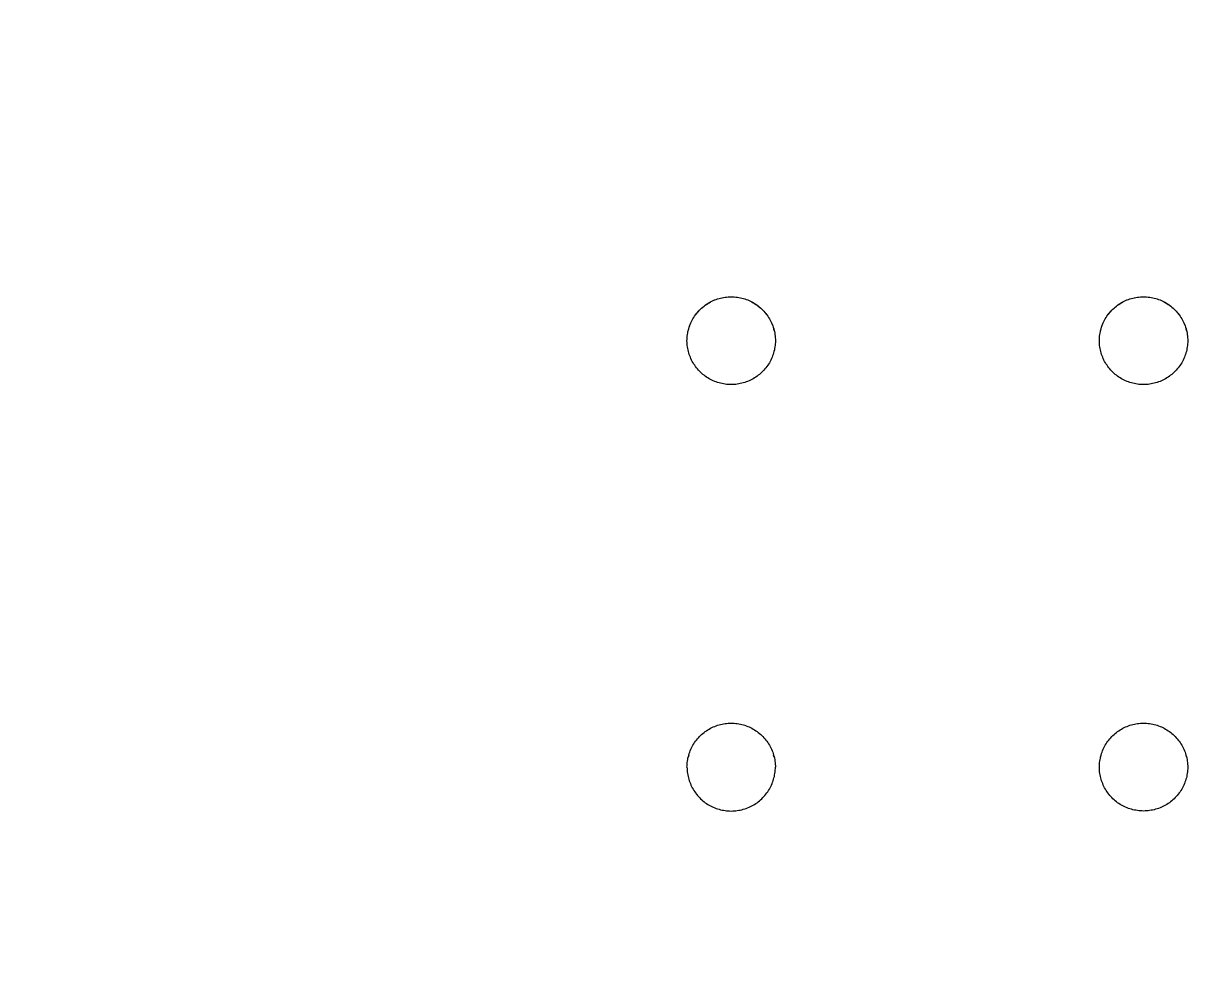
# Model space of a CAD drawing. Header units: millimetres. Extents: x -253 to 4295, y -442 to 2895.
# Drawn here: x -5.3 to 192.3, y 882.8 to 1041.9 of the extents above; entities that cross this region are included whole.
import ezdxf

# ---------------------------------------------------------------- set-up
doc = ezdxf.new("R2010")
doc.units = ezdxf.units.MM
doc.layers.add('ZANO_R', color=7, linetype='Continuous', lineweight=0)
doc.layers.add('ZANO_W', color=1, linetype='Continuous', lineweight=0)
doc.styles.add('Arial', font='arial.ttf')
doc.styles.get("Standard").update_dxf_attribs({"font": 'ARIALUNI.TTF'})
doc.dimstyles.new('pl i ang', dxfattribs={"dimtxt": 50, "dimasz": 50, "dimexe": 1.25, "dimexo": 0.625, "dimgap": 10, "dimtad": 1, "dimtoh": 1, "dimtxsty": 'Standard', "dimcen": 2.5, "dimclrd": 1, "dimclre": 1, "dimclrt": 1, "dimadec": 0, "dimazin": 0, "dimtfac": 1, "dimtmove": 0, "dimatfit": 3, "dimfxl": 1, "dimarcsym": 1})

# ---------------------------------------------------------------- blocks, each defined once
blk = doc.blocks.new('*D399')
at = {"layer": 'ZANO_W', "color": 1, "lineweight": -2}
for p, q in [((120.11, 1399.64), (-161.18, 1399.64)), ((-151.18, 1359.64), (-151.18, 779.64)), ((120.11, 739.64), (-161.18, 739.64))]:
    blk.add_line(p, q, dxfattribs=at)
at = {"layer": 'ZANO_W', "color": 1}
for points in [[(-144.52, 1359.64), (-157.85, 1359.64), (-151.18, 1399.64)], [(-157.85, 779.64), (-144.52, 779.64), (-151.18, 739.64)]]:
    blk.add_solid(points, dxfattribs=at)
at = {"layer": 'ZANO_W', "color": 1, "insert": (-181.61, 1069.64), "char_height": 40, "attachment_point": 5, "rotation": 90, "style": 'Arial'}
blk.add_mtext('660', dxfattribs=at)

msp = doc.modelspace()

# ---------------------------------------------------------------- linework, layer by layer
at = {"layer": 'ZANO_R'}
for p, q in [((110.64, 994.22), (110.86, 994.37)), ((110.65, 994.23), (110.87, 994.37)), ((110.86, 994.37), (111.08, 994.5)), ((110.87, 994.37), (111.09, 994.51)), ((111.08, 994.5), (111.31, 994.63)), ((111.09, 994.51), (111.32, 994.63)), ((111.31, 994.63), (111.55, 994.75)), ((111.32, 994.63), (111.55, 994.75)), ((111.55, 994.75), (111.79, 994.86)), ((111.55, 994.75), (111.78, 994.86)), ((111.78, 994.86), (112.02, 994.96)), ((111.79, 994.86), (112.03, 994.96)), ((112.02, 994.96), (112.27, 995.05)), ((112.03, 994.96), (112.27, 995.05)), ((112.27, 995.05), (112.52, 995.14)), ((112.27, 995.05), (112.52, 995.14)), ((112.52, 995.14), (112.77, 995.21)), ((112.52, 995.14), (112.77, 995.21)), ((112.77, 995.21), (113.02, 995.28)), ((112.77, 995.21), (113.02, 995.28)), ((113.02, 995.28), (113.28, 995.34)), ((113.02, 995.28), (113.27, 995.34)), ((113.27, 995.34), (113.53, 995.39)), ((113.28, 995.34), (113.53, 995.39)), ((113.53, 995.39), (113.79, 995.43)), ((113.53, 995.39), (113.79, 995.43)), ((113.79, 995.43), (114.05, 995.46)), ((113.79, 995.43), (114.05, 995.46)), ((114.05, 995.46), (114.31, 995.48)), ((114.05, 995.46), (114.31, 995.48)), ((114.31, 995.48), (114.57, 995.5)), ((114.31, 995.48), (114.57, 995.5)), ((114.57, 995.5), (114.83, 995.5)), ((114.57, 995.5), (114.83, 995.5)), ((114.83, 995.5), (115.09, 995.5)), ((114.83, 995.5), (115.09, 995.5)), ((115.09, 995.5), (115.35, 995.48)), ((115.09, 995.5), (115.36, 995.48)), ((115.35, 995.48), (115.62, 995.46)), ((115.36, 995.48), (115.62, 995.46)), ((115.62, 995.46), (115.87, 995.43)), ((115.62, 995.46), (115.88, 995.43)), ((115.87, 995.43), (116.13, 995.39)), ((115.88, 995.43), (116.13, 995.39)), ((116.13, 995.39), (116.39, 995.34)), ((116.13, 995.39), (116.39, 995.34)), ((116.39, 995.34), (116.64, 995.28)), ((116.39, 995.34), (116.65, 995.28)), ((116.64, 995.28), (116.9, 995.21)), ((116.65, 995.28), (116.9, 995.21)), ((116.9, 995.21), (117.15, 995.14)), ((116.9, 995.21), (117.15, 995.14)), ((117.15, 995.14), (117.39, 995.05)), ((117.15, 995.14), (117.4, 995.05)), ((117.39, 995.05), (117.64, 994.96)), ((117.4, 995.05), (117.64, 994.96)), ((117.64, 994.96), (117.88, 994.86)), ((117.64, 994.96), (117.88, 994.86)), ((117.88, 994.86), (118.11, 994.75)), ((117.88, 994.86), (118.12, 994.75)), ((118.11, 994.75), (118.35, 994.63)), ((118.12, 994.75), (118.35, 994.63)), ((118.35, 994.63), (118.58, 994.51)), ((118.35, 994.63), (118.58, 994.5)), ((118.58, 994.51), (118.8, 994.37)), ((118.58, 994.5), (118.81, 994.37)), ((118.8, 994.37), (119.02, 994.23)), ((118.81, 994.37), (119.03, 994.22)), ((180.64, 994.22), (180.86, 994.37)), ((180.65, 994.23), (180.87, 994.37)), ((180.86, 994.37), (181.08, 994.5)), ((180.87, 994.37), (181.09, 994.51)), ((181.08, 994.5), (181.31, 994.63)), ((181.09, 994.51), (181.32, 994.63)), ((181.31, 994.63), (181.55, 994.75)), ((181.32, 994.63), (181.55, 994.75)), ((181.55, 994.75), (181.79, 994.86)), ((181.55, 994.75), (181.78, 994.86)), ((181.78, 994.86), (182.02, 994.96)), ((181.79, 994.86), (182.03, 994.96)), ((182.02, 994.96), (182.27, 995.05)), ((182.03, 994.96), (182.27, 995.05)), ((182.27, 995.05), (182.52, 995.14)), ((182.27, 995.05), (182.52, 995.14)), ((182.52, 995.14), (182.77, 995.21)), ((182.52, 995.14), (182.77, 995.21)), ((182.77, 995.21), (183.02, 995.28)), ((182.77, 995.21), (183.02, 995.28)), ((183.02, 995.28), (183.28, 995.34)), ((183.02, 995.28), (183.27, 995.34)), ((183.27, 995.34), (183.53, 995.39)), ((183.28, 995.34), (183.53, 995.39)), ((183.53, 995.39), (183.79, 995.43)), ((183.53, 995.39), (183.79, 995.43)), ((183.79, 995.43), (184.05, 995.46)), ((183.79, 995.43), (184.05, 995.46)), ((184.05, 995.46), (184.31, 995.48)), ((184.05, 995.46), (184.31, 995.48)), ((184.31, 995.48), (184.57, 995.5)), ((184.31, 995.48), (184.57, 995.5)), ((184.57, 995.5), (184.83, 995.5)), ((184.57, 995.5), (184.83, 995.5)), ((184.83, 995.5), (185.09, 995.5)), ((184.83, 995.5), (185.09, 995.5)), ((185.09, 995.5), (185.35, 995.48)), ((185.09, 995.5), (185.36, 995.48)), ((185.35, 995.48), (185.62, 995.46)), ((185.36, 995.48), (185.62, 995.46)), ((185.62, 995.46), (185.87, 995.43)), ((185.62, 995.46), (185.88, 995.43)), ((185.87, 995.43), (186.13, 995.39)), ((185.88, 995.43), (186.13, 995.39)), ((186.13, 995.39), (186.39, 995.34)), ((186.13, 995.39), (186.39, 995.34)), ((186.39, 995.34), (186.64, 995.28)), ((186.39, 995.34), (186.65, 995.28)), ((186.64, 995.28), (186.9, 995.21)), ((186.65, 995.28), (186.9, 995.21)), ((186.9, 995.21), (187.15, 995.14)), ((186.9, 995.21), (187.15, 995.14)), ((187.15, 995.14), (187.39, 995.05)), ((187.15, 995.14), (187.4, 995.05)), ((187.39, 995.05), (187.64, 994.96)), ((187.4, 995.05), (187.64, 994.96)), ((187.64, 994.96), (187.88, 994.86)), ((187.64, 994.96), (187.88, 994.86)), ((187.88, 994.86), (188.11, 994.75)), ((187.88, 994.86), (188.12, 994.75)), ((188.11, 994.75), (188.35, 994.63)), ((188.12, 994.75), (188.35, 994.63)), ((188.35, 994.63), (188.58, 994.51)), ((188.35, 994.63), (188.58, 994.5)), ((188.58, 994.51), (188.8, 994.37)), ((188.58, 994.5), (188.81, 994.37)), ((188.8, 994.37), (189.02, 994.23)), ((188.81, 994.37), (189.03, 994.22)), ((108.61, 992.21), (108.76, 992.42)), ((108.62, 992.22), (108.77, 992.43)), ((108.76, 992.42), (108.92, 992.63)), ((108.77, 992.43), (108.93, 992.64)), ((108.92, 992.63), (109.09, 992.83)), ((108.93, 992.64), (109.09, 992.84)), ((109.09, 992.84), (109.27, 993.04)), ((109.09, 992.83), (109.26, 993.03)), ((109.26, 993.03), (109.44, 993.22)), ((109.27, 993.04), (109.44, 993.23)), ((109.44, 993.23), (109.63, 993.41)), ((109.44, 993.22), (109.62, 993.4)), ((109.62, 993.4), (109.82, 993.58)), ((109.63, 993.41), (109.82, 993.59)), ((109.82, 993.59), (110.02, 993.76)), ((109.82, 993.58), (110.01, 993.75)), ((110.01, 993.75), (110.22, 993.92)), ((110.02, 993.76), (110.22, 993.92)), ((110.22, 993.92), (110.43, 994.08)), ((110.22, 993.92), (110.43, 994.07)), ((110.43, 994.08), (110.65, 994.23)), ((110.43, 994.07), (110.64, 994.22)), ((119.02, 994.23), (119.23, 994.08)), ((119.03, 994.22), (119.24, 994.07)), ((119.23, 994.08), (119.44, 993.92)), ((119.24, 994.07), (119.45, 993.92)), ((119.44, 993.92), (119.65, 993.76)), ((119.45, 993.92), (119.65, 993.75)), ((119.65, 993.76), (119.84, 993.59)), ((119.65, 993.75), (119.85, 993.58)), ((119.84, 993.59), (120.04, 993.41)), ((119.85, 993.58), (120.04, 993.4)), ((120.04, 993.41), (120.22, 993.23)), ((120.04, 993.4), (120.23, 993.22)), ((120.22, 993.23), (120.4, 993.04)), ((120.23, 993.22), (120.41, 993.03)), ((120.4, 993.04), (120.57, 992.84)), ((120.41, 993.03), (120.58, 992.83)), ((120.57, 992.84), (120.74, 992.64)), ((120.58, 992.83), (120.74, 992.63)), ((120.74, 992.64), (120.89, 992.43)), ((120.74, 992.63), (120.9, 992.42)), ((120.89, 992.43), (121.04, 992.22)), ((120.9, 992.42), (121.05, 992.21)), ((178.61, 992.21), (178.76, 992.42)), ((178.62, 992.22), (178.77, 992.43)), ((178.76, 992.42), (178.92, 992.63)), ((178.77, 992.43), (178.93, 992.64)), ((178.92, 992.63), (179.09, 992.83)), ((178.93, 992.64), (179.09, 992.84)), ((179.09, 992.84), (179.27, 993.04)), ((179.09, 992.83), (179.26, 993.03)), ((179.26, 993.03), (179.44, 993.22)), ((179.27, 993.04), (179.45, 993.23)), ((179.44, 993.22), (179.62, 993.4)), ((179.45, 993.23), (179.63, 993.41)), ((179.62, 993.4), (179.82, 993.58)), ((179.63, 993.41), (179.82, 993.59)), ((179.82, 993.59), (180.02, 993.76)), ((179.82, 993.58), (180.01, 993.75)), ((180.01, 993.75), (180.22, 993.92)), ((180.02, 993.76), (180.22, 993.92)), ((180.22, 993.92), (180.43, 994.08)), ((180.22, 993.92), (180.43, 994.07)), ((180.43, 994.08), (180.65, 994.23)), ((180.43, 994.07), (180.64, 994.22)), ((189.02, 994.23), (189.23, 994.08)), ((189.03, 994.22), (189.24, 994.07)), ((189.23, 994.08), (189.44, 993.92)), ((189.24, 994.07), (189.45, 993.92)), ((189.44, 993.92), (189.65, 993.76)), ((189.45, 993.92), (189.65, 993.75)), ((189.65, 993.76), (189.84, 993.59)), ((189.65, 993.75), (189.85, 993.58)), ((189.84, 993.59), (190.04, 993.41)), ((189.85, 993.58), (190.04, 993.4)), ((190.04, 993.41), (190.22, 993.23)), ((190.04, 993.4), (190.23, 993.22)), ((190.22, 993.23), (190.4, 993.04)), ((190.23, 993.22), (190.41, 993.03)), ((190.4, 993.04), (190.57, 992.84)), ((190.41, 993.03), (190.58, 992.83)), ((190.57, 992.84), (190.74, 992.64)), ((190.58, 992.83), (190.74, 992.63)), ((190.74, 992.64), (190.89, 992.43)), ((190.74, 992.63), (190.9, 992.42)), ((190.89, 992.43), (191.04, 992.22)), ((190.9, 992.42), (191.05, 992.21)), ((107.7, 990.35), (107.79, 990.59)), ((107.7, 990.33), (107.78, 990.58)), ((107.78, 990.58), (107.88, 990.82)), ((107.79, 990.59), (107.88, 990.84)), ((107.88, 990.84), (107.99, 991.08)), ((107.88, 990.82), (107.98, 991.06)), ((107.98, 991.06), (108.09, 991.3)), ((107.99, 991.08), (108.1, 991.31)), ((108.09, 991.3), (108.21, 991.53)), ((108.1, 991.31), (108.22, 991.55)), ((108.21, 991.53), (108.34, 991.76)), ((108.22, 991.55), (108.34, 991.77)), ((108.34, 991.77), (108.48, 992)), ((108.34, 991.76), (108.47, 991.99)), ((108.47, 991.99), (108.61, 992.21)), ((108.48, 992), (108.62, 992.22)), ((121.04, 992.22), (121.19, 992)), ((121.05, 992.21), (121.19, 991.99)), ((121.19, 992), (121.32, 991.77)), ((121.19, 991.99), (121.33, 991.76)), ((121.32, 991.77), (121.45, 991.55)), ((121.33, 991.76), (121.46, 991.53)), ((121.45, 991.55), (121.57, 991.31)), ((121.46, 991.53), (121.58, 991.3)), ((121.57, 991.31), (121.68, 991.08)), ((121.58, 991.3), (121.69, 991.06)), ((121.68, 991.08), (121.78, 990.84)), ((121.69, 991.06), (121.79, 990.82)), ((121.78, 990.84), (121.88, 990.59)), ((121.79, 990.82), (121.88, 990.58)), ((121.88, 990.59), (121.96, 990.35)), ((121.88, 990.58), (121.97, 990.33)), ((177.7, 990.35), (177.79, 990.59)), ((177.7, 990.33), (177.78, 990.58)), ((177.78, 990.58), (177.88, 990.82)), ((177.79, 990.59), (177.88, 990.84)), ((177.88, 990.84), (177.99, 991.08)), ((177.88, 990.82), (177.98, 991.06)), ((177.98, 991.06), (178.09, 991.3)), ((177.99, 991.08), (178.1, 991.31)), ((178.09, 991.3), (178.21, 991.53)), ((178.1, 991.31), (178.22, 991.55)), ((178.21, 991.53), (178.34, 991.76)), ((178.22, 991.55), (178.34, 991.77)), ((178.34, 991.77), (178.48, 992)), ((178.34, 991.76), (178.47, 991.99)), ((178.47, 991.99), (178.61, 992.21)), ((178.48, 992), (178.62, 992.22)), ((191.04, 992.22), (191.19, 992)), ((191.05, 992.21), (191.19, 991.99)), ((191.19, 992), (191.32, 991.77)), ((191.19, 991.99), (191.33, 991.76)), ((191.32, 991.77), (191.45, 991.55)), ((191.33, 991.76), (191.46, 991.53)), ((191.45, 991.55), (191.57, 991.31)), ((191.46, 991.53), (191.58, 991.3)), ((191.57, 991.31), (191.68, 991.08)), ((191.58, 991.3), (191.69, 991.06)), ((191.68, 991.08), (191.78, 990.84)), ((191.69, 991.06), (191.79, 990.82)), ((191.78, 990.84), (191.88, 990.59)), ((191.79, 990.82), (191.88, 990.58)), ((191.88, 990.59), (191.96, 990.35)), ((191.88, 990.58), (191.97, 990.33)), ((107.34, 988.3), (107.35, 988.56)), ((107.35, 988.56), (107.38, 988.82)), ((107.38, 988.82), (107.41, 989.08)), ((107.41, 989.08), (107.45, 989.33)), ((107.45, 989.33), (107.5, 989.59)), ((107.5, 989.59), (107.56, 989.84)), ((107.53, 989.73), (107.57, 989.91)), ((107.56, 989.84), (107.63, 990.1)), ((107.57, 989.91), (107.62, 990.08)), ((107.62, 990.08), (107.7, 990.33)), ((107.63, 990.1), (107.7, 990.35)), ((121.96, 990.35), (122.04, 990.1)), ((121.97, 990.33), (122.05, 990.08)), ((122.04, 990.1), (122.11, 989.84)), ((122.04, 990.08), (122.09, 989.91)), ((122.09, 989.91), (122.13, 989.73)), ((122.11, 989.84), (122.17, 989.59)), ((122.17, 989.59), (122.22, 989.33)), ((122.22, 989.33), (122.26, 989.08)), ((122.26, 989.08), (122.29, 988.82)), ((122.29, 988.82), (122.31, 988.56)), ((122.31, 988.56), (122.33, 988.3)), ((177.34, 988.3), (177.35, 988.56)), ((177.35, 988.56), (177.38, 988.82)), ((177.38, 988.82), (177.41, 989.08)), ((177.41, 989.08), (177.45, 989.33)), ((177.45, 989.33), (177.5, 989.59)), ((177.5, 989.59), (177.56, 989.84)), ((177.53, 989.73), (177.57, 989.91)), ((177.56, 989.84), (177.63, 990.1)), ((177.57, 989.91), (177.62, 990.08)), ((177.62, 990.08), (177.7, 990.33)), ((177.63, 990.1), (177.7, 990.35)), ((191.96, 990.35), (192.04, 990.1)), ((191.97, 990.33), (192.05, 990.08)), ((192.04, 990.1), (192.11, 989.84)), ((192.04, 990.08), (192.09, 989.91)), ((192.09, 989.91), (192.13, 989.73)), ((192.11, 989.84), (192.17, 989.59)), ((192.17, 989.59), (192.22, 989.33)), ((192.22, 989.33), (192.26, 989.08)), ((192.26, 989.08), (192.29, 988.82)), ((192.29, 988.82), (192.31, 988.56)), ((192.31, 988.56), (192.33, 988.3)), ((107.33, 988.03), (107.34, 988.3)), ((107.34, 987.77), (107.33, 988.03)), ((107.36, 987.51), (107.34, 987.77)), ((107.38, 987.26), (107.36, 987.51)), ((107.41, 987), (107.38, 987.26)), ((107.46, 986.74), (107.41, 987)), ((107.51, 986.48), (107.46, 986.74)), ((107.57, 986.23), (107.51, 986.48)), ((122.16, 986.48), (122.1, 986.23)), ((122.21, 986.74), (122.16, 986.48)), ((122.25, 987), (122.21, 986.74)), ((122.29, 987.26), (122.25, 987)), ((122.31, 987.51), (122.29, 987.26)), ((122.33, 987.77), (122.31, 987.51)), ((122.33, 988.3), (122.33, 988.03)), ((122.33, 988.03), (122.33, 987.77)), ((177.33, 988.03), (177.34, 988.3)), ((177.34, 987.77), (177.33, 988.03)), ((177.36, 987.51), (177.34, 987.77)), ((177.38, 987.26), (177.36, 987.51)), ((177.41, 987), (177.38, 987.26)), ((177.46, 986.74), (177.41, 987)), ((177.51, 986.48), (177.46, 986.74)), ((177.57, 986.23), (177.51, 986.48)), ((192.16, 986.48), (192.1, 986.23)), ((192.21, 986.74), (192.16, 986.48)), ((192.25, 987), (192.21, 986.74)), ((192.29, 987.26), (192.25, 987)), ((192.31, 987.51), (192.29, 987.26)), ((192.33, 987.77), (192.31, 987.51)), ((192.33, 988.3), (192.33, 988.03)), ((192.33, 988.03), (192.33, 987.77)), ((107.64, 985.98), (107.57, 986.23)), ((107.72, 985.73), (107.64, 985.98)), ((107.8, 985.49), (107.72, 985.73)), ((107.9, 985.24), (107.8, 985.49)), ((108, 985), (107.9, 985.24)), ((108.11, 984.77), (108, 985)), ((108.23, 984.54), (108.11, 984.77)), ((108.36, 984.31), (108.23, 984.54)), ((121.43, 984.54), (121.31, 984.31)), ((121.55, 984.77), (121.43, 984.54)), ((121.67, 985), (121.55, 984.77)), ((121.77, 985.24), (121.67, 985)), ((121.86, 985.49), (121.77, 985.24)), ((121.95, 985.73), (121.86, 985.49)), ((122.03, 985.98), (121.95, 985.73)), ((122.1, 986.23), (122.03, 985.98)), ((177.64, 985.98), (177.57, 986.23)), ((177.72, 985.73), (177.64, 985.98)), ((177.8, 985.49), (177.72, 985.73)), ((177.9, 985.24), (177.8, 985.49)), ((178, 985), (177.9, 985.24)), ((178.11, 984.77), (178, 985)), ((178.23, 984.54), (178.11, 984.77)), ((178.36, 984.31), (178.23, 984.54)), ((191.43, 984.54), (191.31, 984.31)), ((191.55, 984.77), (191.43, 984.54)), ((191.67, 985), (191.55, 984.77)), ((191.77, 985.24), (191.67, 985)), ((191.86, 985.49), (191.77, 985.24)), ((191.95, 985.73), (191.86, 985.49)), ((192.03, 985.98), (191.95, 985.73)), ((192.1, 986.23), (192.03, 985.98)), ((108.49, 984.09), (108.36, 984.31)), ((108.64, 983.87), (108.49, 984.09)), ((108.79, 983.66), (108.64, 983.87)), ((108.94, 983.45), (108.79, 983.66)), ((109.11, 983.25), (108.94, 983.45)), ((109.28, 983.05), (109.11, 983.25)), ((109.46, 982.86), (109.28, 983.05)), ((109.64, 982.68), (109.46, 982.86)), ((109.84, 982.5), (109.64, 982.68)), ((110.03, 982.33), (109.84, 982.5)), ((119.83, 982.5), (119.63, 982.33)), ((120.02, 982.68), (119.83, 982.5)), ((120.21, 982.86), (120.02, 982.68)), ((120.38, 983.05), (120.21, 982.86)), ((120.56, 983.25), (120.38, 983.05)), ((120.72, 983.45), (120.56, 983.25)), ((120.88, 983.66), (120.72, 983.45)), ((121.03, 983.87), (120.88, 983.66)), ((121.17, 984.09), (121.03, 983.87)), ((121.31, 984.31), (121.17, 984.09)), ((178.49, 984.09), (178.36, 984.31)), ((178.64, 983.87), (178.49, 984.09)), ((178.79, 983.66), (178.64, 983.87)), ((178.94, 983.45), (178.79, 983.66)), ((179.11, 983.25), (178.94, 983.45)), ((179.28, 983.05), (179.11, 983.25)), ((179.46, 982.86), (179.28, 983.05)), ((179.64, 982.68), (179.46, 982.86)), ((179.84, 982.5), (179.64, 982.68)), ((180.03, 982.33), (179.84, 982.5)), ((189.83, 982.5), (189.63, 982.33)), ((190.02, 982.68), (189.83, 982.5)), ((190.21, 982.86), (190.02, 982.68)), ((190.38, 983.05), (190.21, 982.86)), ((190.56, 983.25), (190.38, 983.05)), ((190.72, 983.45), (190.56, 983.25)), ((190.88, 983.66), (190.72, 983.45)), ((191.03, 983.87), (190.88, 983.66)), ((191.17, 984.09), (191.03, 983.87)), ((191.31, 984.31), (191.17, 984.09)), ((110.24, 982.17), (110.03, 982.33)), ((110.44, 982.01), (110.24, 982.17)), ((110.66, 981.87), (110.44, 982.01)), ((110.88, 981.72), (110.66, 981.87)), ((111.1, 981.59), (110.88, 981.72)), ((111.33, 981.47), (111.1, 981.59)), ((111.56, 981.35), (111.33, 981.47)), ((111.8, 981.24), (111.56, 981.35)), ((112.04, 981.14), (111.8, 981.24)), ((112.28, 981.04), (112.04, 981.14)), ((112.53, 980.96), (112.28, 981.04)), ((112.78, 980.88), (112.53, 980.96)), ((113.03, 980.82), (112.78, 980.88)), ((113.28, 980.76), (113.03, 980.82)), ((113.54, 980.71), (113.28, 980.76)), ((113.79, 980.67), (113.54, 980.71)), ((114.05, 980.64), (113.79, 980.67)), ((114.31, 980.62), (114.05, 980.64)), ((114.57, 980.6), (114.31, 980.62)), ((114.83, 980.6), (114.57, 980.6)), ((115.09, 980.6), (114.83, 980.6)), ((115.35, 980.62), (115.09, 980.6)), ((115.61, 980.64), (115.35, 980.62)), ((115.87, 980.67), (115.61, 980.64)), ((116.13, 980.71), (115.87, 980.67)), ((116.38, 980.76), (116.13, 980.71)), ((116.64, 980.82), (116.38, 980.76)), ((116.89, 980.88), (116.64, 980.82)), ((117.14, 980.96), (116.89, 980.88)), ((117.38, 981.04), (117.14, 980.96)), ((117.63, 981.14), (117.38, 981.04)), ((117.87, 981.24), (117.63, 981.14)), ((118.1, 981.35), (117.87, 981.24)), ((118.34, 981.47), (118.1, 981.35)), ((118.56, 981.59), (118.34, 981.47)), ((118.79, 981.72), (118.56, 981.59)), ((119.01, 981.87), (118.79, 981.72)), ((119.22, 982.01), (119.01, 981.87)), ((119.43, 982.17), (119.22, 982.01)), ((119.63, 982.33), (119.43, 982.17)), ((180.24, 982.17), (180.03, 982.33)), ((180.44, 982.01), (180.24, 982.17)), ((180.66, 981.87), (180.44, 982.01)), ((180.88, 981.72), (180.66, 981.87)), ((181.1, 981.59), (180.88, 981.72)), ((181.33, 981.47), (181.1, 981.59)), ((181.56, 981.35), (181.33, 981.47)), ((181.8, 981.24), (181.56, 981.35)), ((182.04, 981.14), (181.8, 981.24)), ((182.28, 981.04), (182.04, 981.14)), ((182.53, 980.96), (182.28, 981.04)), ((182.78, 980.88), (182.53, 980.96)), ((183.03, 980.82), (182.78, 980.88)), ((183.28, 980.76), (183.03, 980.82)), ((183.54, 980.71), (183.28, 980.76)), ((183.79, 980.67), (183.54, 980.71)), ((184.05, 980.64), (183.79, 980.67)), ((184.31, 980.62), (184.05, 980.64)), ((184.57, 980.6), (184.31, 980.62)), ((184.83, 980.6), (184.57, 980.6)), ((185.09, 980.6), (184.83, 980.6)), ((185.35, 980.62), (185.09, 980.6)), ((185.61, 980.64), (185.35, 980.62)), ((185.87, 980.67), (185.61, 980.64)), ((186.13, 980.71), (185.87, 980.67)), ((186.38, 980.76), (186.13, 980.71)), ((186.64, 980.82), (186.38, 980.76)), ((186.89, 980.88), (186.64, 980.82)), ((187.14, 980.96), (186.89, 980.88)), ((187.39, 981.04), (187.14, 980.96)), ((187.63, 981.14), (187.39, 981.04)), ((187.87, 981.24), (187.63, 981.14)), ((188.1, 981.35), (187.87, 981.24)), ((188.34, 981.47), (188.1, 981.35)), ((188.56, 981.59), (188.34, 981.47)), ((188.79, 981.72), (188.56, 981.59)), ((189.01, 981.87), (188.79, 981.72)), ((189.22, 982.01), (189.01, 981.87)), ((189.43, 982.17), (189.22, 982.01)), ((189.63, 982.33), (189.43, 982.17)), ((109.63, 921.02), (109.82, 921.2)), ((109.82, 921.2), (110.02, 921.37)), ((110.02, 921.37), (110.22, 921.53)), ((110.22, 921.53), (110.43, 921.69)), ((110.43, 921.69), (110.65, 921.84)), ((110.65, 921.84), (110.87, 921.98)), ((110.87, 921.98), (111.09, 922.11)), ((111.09, 922.11), (111.32, 922.24)), ((111.32, 922.24), (111.55, 922.36)), ((111.55, 922.36), (111.79, 922.47)), ((111.79, 922.47), (112.03, 922.57)), ((112.03, 922.57), (112.27, 922.66)), ((112.27, 922.66), (112.52, 922.75)), ((112.52, 922.75), (112.77, 922.82)), ((112.77, 922.82), (113.02, 922.89)), ((113.02, 922.89), (113.28, 922.95)), ((113.28, 922.95), (113.53, 923)), ((113.53, 923), (113.79, 923.04)), ((113.79, 923.04), (114.05, 923.07)), ((114.05, 923.07), (114.31, 923.09)), ((114.31, 923.09), (114.57, 923.1)), ((114.57, 923.1), (114.83, 923.11)), ((114.83, 923.11), (115.09, 923.1)), ((115.09, 923.1), (115.35, 923.09)), ((115.35, 923.09), (115.62, 923.07)), ((115.62, 923.07), (115.87, 923.04)), ((115.87, 923.04), (116.13, 923)), ((116.13, 923), (116.39, 922.95)), ((116.39, 922.95), (116.64, 922.89)), ((116.64, 922.89), (116.9, 922.82)), ((116.9, 922.82), (117.15, 922.75)), ((117.15, 922.75), (117.39, 922.66)), ((117.39, 922.66), (117.64, 922.57)), ((117.64, 922.57), (117.88, 922.47)), ((117.88, 922.47), (118.11, 922.36)), ((118.11, 922.36), (118.35, 922.24)), ((118.35, 922.24), (118.58, 922.11)), ((118.58, 922.11), (118.8, 921.98)), ((118.8, 921.98), (119.02, 921.84)), ((119.02, 921.84), (119.23, 921.69)), ((119.23, 921.69), (119.44, 921.53)), ((119.44, 921.53), (119.65, 921.37)), ((119.65, 921.37), (119.84, 921.2)), ((119.84, 921.2), (120.04, 921.02)), ((179.63, 921.02), (179.82, 921.2)), ((179.82, 921.2), (180.02, 921.37)), ((180.02, 921.37), (180.22, 921.53)), ((180.22, 921.53), (180.43, 921.69)), ((180.43, 921.69), (180.65, 921.84)), ((180.65, 921.84), (180.87, 921.98)), ((180.87, 921.98), (181.09, 922.11)), ((181.09, 922.11), (181.32, 922.24)), ((181.32, 922.24), (181.55, 922.36)), ((181.55, 922.36), (181.79, 922.47)), ((181.79, 922.47), (182.03, 922.57)), ((182.03, 922.57), (182.27, 922.66)), ((182.27, 922.66), (182.52, 922.75)), ((182.52, 922.75), (182.77, 922.82)), ((182.77, 922.82), (183.02, 922.89)), ((183.02, 922.89), (183.28, 922.95)), ((183.28, 922.95), (183.53, 923)), ((183.53, 923), (183.79, 923.04)), ((183.79, 923.04), (184.05, 923.07)), ((184.05, 923.07), (184.31, 923.09)), ((184.31, 923.09), (184.57, 923.1)), ((184.57, 923.1), (184.83, 923.11)), ((184.83, 923.11), (185.09, 923.1)), ((185.09, 923.1), (185.35, 923.09)), ((185.35, 923.09), (185.62, 923.07)), ((185.62, 923.07), (185.87, 923.04)), ((185.87, 923.04), (186.13, 923)), ((186.13, 923), (186.39, 922.95)), ((186.39, 922.95), (186.64, 922.89)), ((186.64, 922.89), (186.9, 922.82)), ((186.9, 922.82), (187.15, 922.75)), ((187.15, 922.75), (187.39, 922.66)), ((187.39, 922.66), (187.64, 922.57)), ((187.64, 922.57), (187.88, 922.47)), ((187.88, 922.47), (188.11, 922.36)), ((188.11, 922.36), (188.35, 922.24)), ((188.35, 922.24), (188.58, 922.11)), ((188.58, 922.11), (188.8, 921.98)), ((188.8, 921.98), (189.02, 921.84)), ((189.02, 921.84), (189.23, 921.69)), ((189.23, 921.69), (189.44, 921.53)), ((189.44, 921.53), (189.65, 921.37)), ((189.65, 921.37), (189.84, 921.2)), ((189.84, 921.2), (190.04, 921.02)), ((108.22, 919.15), (108.34, 919.38)), ((108.34, 919.38), (108.48, 919.6)), ((108.48, 919.6), (108.62, 919.82)), ((108.62, 919.82), (108.77, 920.04)), ((108.77, 920.04), (108.93, 920.25)), ((108.93, 920.25), (109.09, 920.45)), ((109.09, 920.45), (109.27, 920.64)), ((109.27, 920.64), (109.44, 920.84)), ((109.44, 920.84), (109.63, 921.02)), ((120.04, 921.02), (120.22, 920.84)), ((120.22, 920.84), (120.4, 920.64)), ((120.4, 920.64), (120.57, 920.45)), ((120.57, 920.45), (120.74, 920.25)), ((120.74, 920.25), (120.89, 920.04)), ((120.89, 920.04), (121.04, 919.82)), ((121.04, 919.82), (121.19, 919.6)), ((121.19, 919.6), (121.32, 919.38)), ((121.32, 919.38), (121.45, 919.15)), ((178.22, 919.15), (178.34, 919.38)), ((178.34, 919.38), (178.48, 919.6)), ((178.48, 919.6), (178.62, 919.82)), ((178.62, 919.82), (178.77, 920.04)), ((178.77, 920.04), (178.93, 920.25)), ((178.93, 920.25), (179.09, 920.45)), ((179.09, 920.45), (179.27, 920.64)), ((179.27, 920.64), (179.45, 920.84)), ((179.45, 920.84), (179.63, 921.02)), ((190.04, 921.02), (190.22, 920.84)), ((190.22, 920.84), (190.4, 920.64)), ((190.4, 920.64), (190.57, 920.45)), ((190.57, 920.45), (190.74, 920.25)), ((190.74, 920.25), (190.89, 920.04)), ((190.89, 920.04), (191.04, 919.82)), ((191.04, 919.82), (191.19, 919.6)), ((191.19, 919.6), (191.32, 919.38)), ((191.32, 919.38), (191.45, 919.15)), ((107.5, 917.2), (107.56, 917.45)), ((107.57, 917.52), (107.53, 917.34)), ((107.56, 917.45), (107.63, 917.7)), ((107.62, 917.69), (107.57, 917.52)), ((107.63, 917.7), (107.7, 917.95)), ((107.7, 917.95), (107.79, 918.2)), ((107.79, 918.2), (107.88, 918.44)), ((107.88, 918.44), (107.99, 918.68)), ((107.99, 918.68), (108.1, 918.92)), ((108.1, 918.92), (108.22, 919.15)), ((121.45, 919.15), (121.57, 918.92)), ((121.57, 918.92), (121.68, 918.68)), ((121.68, 918.68), (121.78, 918.44)), ((121.78, 918.44), (121.88, 918.2)), ((121.88, 918.2), (121.96, 917.95)), ((121.96, 917.95), (122.04, 917.7)), ((122.04, 917.7), (122.11, 917.45)), ((122.09, 917.52), (122.04, 917.69)), ((122.13, 917.34), (122.09, 917.52)), ((122.11, 917.45), (122.17, 917.2)), ((177.5, 917.2), (177.56, 917.45)), ((177.53, 917.34), (177.57, 917.52)), ((177.56, 917.45), (177.63, 917.7)), ((177.57, 917.52), (177.62, 917.69)), ((177.63, 917.7), (177.7, 917.95)), ((177.7, 917.95), (177.79, 918.2)), ((177.79, 918.2), (177.88, 918.44)), ((177.88, 918.44), (177.99, 918.68)), ((177.99, 918.68), (178.1, 918.92)), ((178.1, 918.92), (178.22, 919.15)), ((191.45, 919.15), (191.57, 918.92)), ((191.57, 918.92), (191.68, 918.68)), ((191.68, 918.68), (191.78, 918.44)), ((191.78, 918.44), (191.88, 918.2)), ((191.88, 918.2), (191.96, 917.95)), ((191.96, 917.95), (192.04, 917.7)), ((192.04, 917.7), (192.11, 917.45)), ((192.04, 917.69), (192.09, 917.52)), ((192.09, 917.52), (192.13, 917.34)), ((192.11, 917.45), (192.17, 917.2)), ((107.33, 915.64), (107.34, 915.9)), ((107.33, 915.64), (107.34, 915.38)), ((107.34, 915.9), (107.35, 916.16)), ((107.34, 915.38), (107.36, 915.12)), ((107.35, 916.16), (107.38, 916.42)), ((107.38, 916.42), (107.41, 916.68)), ((107.41, 916.68), (107.45, 916.94)), ((107.45, 916.94), (107.5, 917.2)), ((122.17, 917.2), (122.22, 916.94)), ((122.22, 916.94), (122.26, 916.68)), ((122.26, 916.68), (122.29, 916.42)), ((122.29, 916.42), (122.31, 916.16)), ((122.31, 916.16), (122.33, 915.9)), ((122.31, 915.12), (122.33, 915.38)), ((122.33, 915.9), (122.33, 915.64)), ((122.33, 915.38), (122.33, 915.64)), ((177.33, 915.64), (177.34, 915.9)), ((177.34, 915.38), (177.33, 915.64)), ((177.34, 915.9), (177.35, 916.16)), ((177.36, 915.12), (177.34, 915.38)), ((177.35, 916.16), (177.38, 916.42)), ((177.38, 916.42), (177.41, 916.68)), ((177.41, 916.68), (177.45, 916.94)), ((177.45, 916.94), (177.5, 917.2)), ((192.17, 917.2), (192.22, 916.94)), ((192.22, 916.94), (192.26, 916.68)), ((192.26, 916.68), (192.29, 916.42)), ((192.29, 916.42), (192.31, 916.16)), ((192.31, 916.16), (192.33, 915.9)), ((192.33, 915.38), (192.31, 915.12)), ((192.33, 915.9), (192.33, 915.64)), ((192.33, 915.64), (192.33, 915.38)), ((107.36, 915.12), (107.38, 914.86)), ((107.38, 914.86), (107.41, 914.6)), ((107.41, 914.6), (107.46, 914.35)), ((107.46, 914.35), (107.51, 914.09)), ((107.51, 914.09), (107.57, 913.84)), ((107.57, 913.84), (107.64, 913.59)), ((107.64, 913.59), (107.72, 913.34)), ((107.72, 913.34), (107.8, 913.09)), ((121.86, 913.09), (121.95, 913.34)), ((121.95, 913.34), (122.03, 913.59)), ((122.03, 913.59), (122.1, 913.84)), ((122.1, 913.84), (122.16, 914.09)), ((122.16, 914.09), (122.21, 914.35)), ((122.21, 914.35), (122.25, 914.6)), ((122.25, 914.6), (122.29, 914.86)), ((122.29, 914.86), (122.31, 915.12)), ((177.38, 914.86), (177.36, 915.12)), ((177.41, 914.6), (177.38, 914.86)), ((177.46, 914.35), (177.41, 914.6)), ((177.51, 914.09), (177.46, 914.35)), ((177.57, 913.84), (177.51, 914.09)), ((177.64, 913.59), (177.57, 913.84)), ((177.72, 913.34), (177.64, 913.59)), ((177.8, 913.09), (177.72, 913.34)), ((191.95, 913.34), (191.86, 913.09)), ((192.03, 913.59), (191.95, 913.34)), ((192.1, 913.84), (192.03, 913.59)), ((192.16, 914.09), (192.1, 913.84)), ((192.21, 914.35), (192.16, 914.09)), ((192.25, 914.6), (192.21, 914.35)), ((192.29, 914.86), (192.25, 914.6)), ((192.31, 915.12), (192.29, 914.86)), ((107.8, 913.09), (107.9, 912.85)), ((107.9, 912.85), (108, 912.61)), ((108, 912.61), (108.11, 912.38)), ((108.11, 912.38), (108.23, 912.15)), ((108.23, 912.15), (108.36, 911.92)), ((108.36, 911.92), (108.49, 911.7)), ((108.49, 911.7), (108.64, 911.48)), ((108.64, 911.48), (108.79, 911.27)), ((120.88, 911.27), (121.03, 911.48)), ((121.03, 911.48), (121.17, 911.7)), ((121.17, 911.7), (121.31, 911.92)), ((121.31, 911.92), (121.43, 912.15)), ((121.43, 912.15), (121.55, 912.38)), ((121.55, 912.38), (121.67, 912.61)), ((121.67, 912.61), (121.77, 912.85)), ((121.77, 912.85), (121.86, 913.09)), ((177.9, 912.85), (177.8, 913.09)), ((178, 912.61), (177.9, 912.85)), ((178.11, 912.38), (178, 912.61)), ((178.23, 912.15), (178.11, 912.38)), ((178.36, 911.92), (178.23, 912.15)), ((178.49, 911.7), (178.36, 911.92)), ((178.64, 911.48), (178.49, 911.7)), ((178.79, 911.27), (178.64, 911.48)), ((191.03, 911.48), (190.88, 911.27)), ((191.17, 911.7), (191.03, 911.48)), ((191.31, 911.92), (191.17, 911.7)), ((191.43, 912.15), (191.31, 911.92)), ((191.55, 912.38), (191.43, 912.15)), ((191.67, 912.61), (191.55, 912.38)), ((191.77, 912.85), (191.67, 912.61)), ((191.86, 913.09), (191.77, 912.85)), ((108.79, 911.27), (108.94, 911.06)), ((108.94, 911.06), (109.11, 910.86)), ((109.11, 910.86), (109.28, 910.66)), ((109.28, 910.66), (109.46, 910.47)), ((109.46, 910.47), (109.64, 910.29)), ((109.64, 910.29), (109.84, 910.11)), ((109.84, 910.11), (110.03, 909.94)), ((110.03, 909.94), (110.24, 909.78)), ((110.24, 909.78), (110.44, 909.62)), ((110.44, 909.62), (110.66, 909.47)), ((110.66, 909.47), (110.88, 909.33)), ((110.88, 909.33), (111.1, 909.2)), ((118.56, 909.2), (118.79, 909.33)), ((118.79, 909.33), (119.01, 909.47)), ((119.01, 909.47), (119.22, 909.62)), ((119.22, 909.62), (119.43, 909.78)), ((119.43, 909.78), (119.63, 909.94)), ((119.63, 909.94), (119.83, 910.11)), ((119.83, 910.11), (120.02, 910.29)), ((120.02, 910.29), (120.21, 910.47)), ((120.21, 910.47), (120.38, 910.66)), ((120.38, 910.66), (120.56, 910.86)), ((120.56, 910.86), (120.72, 911.06)), ((120.72, 911.06), (120.88, 911.27)), ((178.94, 911.06), (178.79, 911.27)), ((179.11, 910.86), (178.94, 911.06)), ((179.28, 910.66), (179.11, 910.86)), ((179.46, 910.47), (179.28, 910.66)), ((179.64, 910.29), (179.46, 910.47)), ((179.84, 910.11), (179.64, 910.29)), ((180.03, 909.94), (179.84, 910.11)), ((180.24, 909.78), (180.03, 909.94)), ((180.44, 909.62), (180.24, 909.78)), ((180.66, 909.47), (180.44, 909.62)), ((180.88, 909.33), (180.66, 909.47)), ((181.1, 909.2), (180.88, 909.33)), ((188.79, 909.33), (188.56, 909.2)), ((189.01, 909.47), (188.79, 909.33)), ((189.22, 909.62), (189.01, 909.47)), ((189.43, 909.78), (189.22, 909.62)), ((189.63, 909.94), (189.43, 909.78)), ((189.83, 910.11), (189.63, 909.94)), ((190.02, 910.29), (189.83, 910.11)), ((190.21, 910.47), (190.02, 910.29)), ((190.38, 910.66), (190.21, 910.47)), ((190.56, 910.86), (190.38, 910.66)), ((190.72, 911.06), (190.56, 910.86)), ((190.88, 911.27), (190.72, 911.06)), ((111.1, 909.2), (111.33, 909.07)), ((111.33, 909.07), (111.56, 908.96)), ((111.56, 908.96), (111.8, 908.85)), ((111.8, 908.85), (112.04, 908.74)), ((112.04, 908.74), (112.28, 908.65)), ((112.28, 908.65), (112.53, 908.57)), ((112.53, 908.57), (112.78, 908.49)), ((112.78, 908.49), (113.03, 908.42)), ((113.03, 908.42), (113.28, 908.37)), ((113.28, 908.37), (113.54, 908.32)), ((113.54, 908.32), (113.79, 908.28)), ((113.79, 908.28), (114.05, 908.25)), ((114.05, 908.25), (114.31, 908.22)), ((114.31, 908.22), (114.57, 908.21)), ((114.57, 908.21), (114.83, 908.2)), ((114.83, 908.2), (115.09, 908.21)), ((115.09, 908.21), (115.35, 908.22)), ((115.35, 908.22), (115.61, 908.25)), ((115.61, 908.25), (115.87, 908.28)), ((115.87, 908.28), (116.13, 908.32)), ((116.13, 908.32), (116.38, 908.37)), ((116.38, 908.37), (116.64, 908.42)), ((116.64, 908.42), (116.89, 908.49)), ((116.89, 908.49), (117.14, 908.57)), ((117.14, 908.57), (117.38, 908.65)), ((117.38, 908.65), (117.63, 908.74)), ((117.63, 908.74), (117.87, 908.85)), ((117.87, 908.85), (118.1, 908.96)), ((118.1, 908.96), (118.34, 909.07)), ((118.34, 909.07), (118.56, 909.2)), ((181.33, 909.07), (181.1, 909.2)), ((181.56, 908.96), (181.33, 909.07)), ((181.8, 908.85), (181.56, 908.96)), ((182.04, 908.74), (181.8, 908.85)), ((182.28, 908.65), (182.04, 908.74)), ((182.53, 908.57), (182.28, 908.65)), ((182.78, 908.49), (182.53, 908.57)), ((183.03, 908.42), (182.78, 908.49)), ((183.28, 908.37), (183.03, 908.42)), ((183.54, 908.32), (183.28, 908.37)), ((183.79, 908.28), (183.54, 908.32)), ((184.05, 908.25), (183.79, 908.28)), ((184.31, 908.22), (184.05, 908.25)), ((184.57, 908.21), (184.31, 908.22)), ((184.83, 908.2), (184.57, 908.21)), ((185.09, 908.21), (184.83, 908.2)), ((185.35, 908.22), (185.09, 908.21)), ((185.61, 908.25), (185.35, 908.22)), ((185.87, 908.28), (185.61, 908.25)), ((186.13, 908.32), (185.87, 908.28)), ((186.38, 908.37), (186.13, 908.32)), ((186.64, 908.42), (186.38, 908.37)), ((186.89, 908.49), (186.64, 908.42)), ((187.14, 908.57), (186.89, 908.49)), ((187.39, 908.65), (187.14, 908.57)), ((187.63, 908.74), (187.39, 908.65)), ((187.87, 908.85), (187.63, 908.74)), ((188.1, 908.96), (187.87, 908.85)), ((188.34, 909.07), (188.1, 908.96)), ((188.56, 909.2), (188.34, 909.07))]:
    msp.add_line(p, q, dxfattribs=at)

# ---------------------------------------------------------------- dimensions: what is measured, and where the dimension line sits
at = {"layer": 'ZANO_W'}
dim = msp.add_linear_dim(base=(-151.18, 739.64), p1=(130.11, 1399.64), p2=(130.11, 739.64), angle=90, dimstyle='pl i ang', override={"dimtxt": 40, "dimasz": 40, "dimexe": 10, "dimexo": 10, "dimtoh": 0, "dimdec": 0, "dimtxsty": 'Arial', "dimtdec": 0, "dimtmove": 1}, dxfattribs=at)
dim.commit()
dim.dimension.update_dxf_attribs({"geometry": '*D399', "text_midpoint": (-181.61, 1069.64)})

doc.saveas('drawing.dxf')
